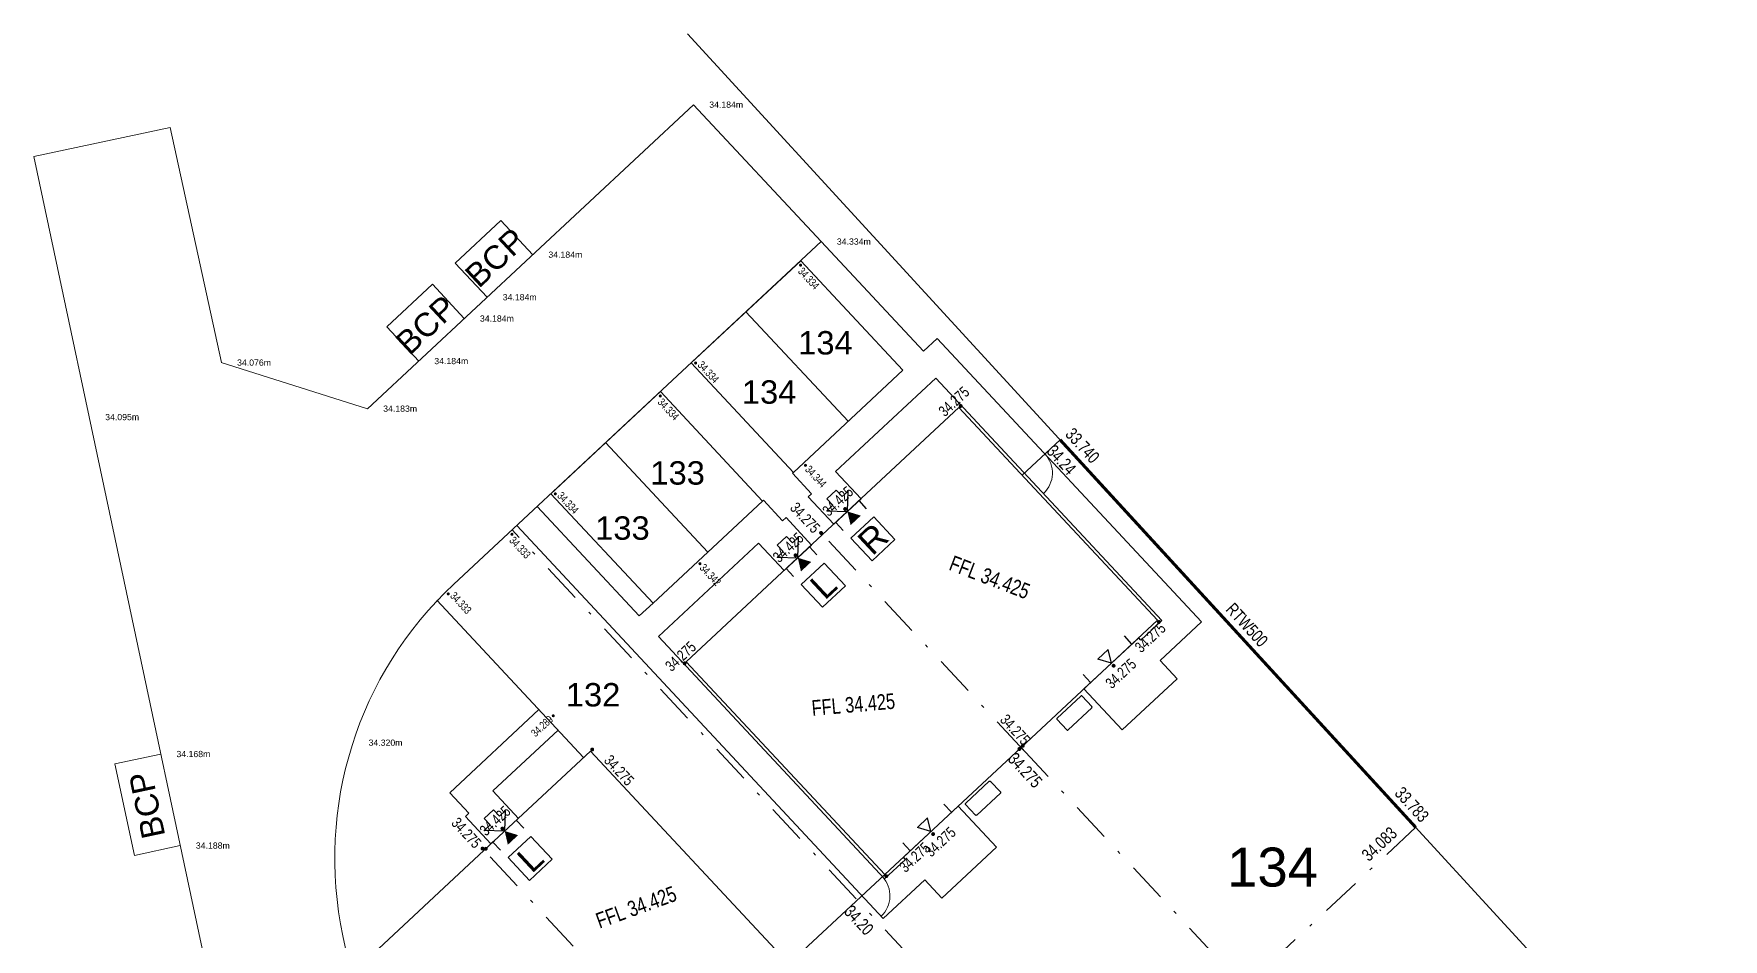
# Model space of a CAD drawing. Header units: metres. Extents: x 337936 to 338610, y 373199 to 374026.
# Drawn here: x 337935.8 to 337989.9, y 373997 to 374026 of the extents above; entities that cross this region are included whole.
import ezdxf

# ---------------------------------------------------------------- set-up
doc = ezdxf.new("R2010")
doc.units = ezdxf.units.M
doc.linetypes.add('DASHDOT', pattern=[25.4, 12.7, -6.35, 0, -6.35])
doc.linetypes.add('DASHED2', pattern=[0.375, 0.25, -0.125])
for name, color, linetype in [('A-WH_HT-Access-Main', 252, 'Continuous'), ('A-WH_HT-Services-ASHP', 252, 'Continuous'), ('A-WH_HT-Wall-Party Wall Line', 252, 'Continuous'), ('A-WH_HT-Wall-Structure', 252, 'Continuous'), ('C-Zz4050-T-SpotLevels', 7, 'Continuous'), ('DGL-Paths', 252, 'Continuous'), ('EXTERNAL_WORKS_BACK_OF_FOOTWAY_LEVELS', 7, 'Continuous'), ('HOUSE_EXTERNAL_LEVELS', 7, 'Continuous'), ('HOUSE_SLAB_LEVEL', 7, 'Continuous'), ('PLOT_BOUNDARY_ANNOTATION', 7, 'Continuous')]:
    doc.layers.add(name, color=color, linetype=linetype)
doc.layers.add('A-WH_HT-Wall-Door Openings', color=252, linetype='Continuous', plot=False)
for name, color, linetype, lineweight in [('DGL_BT Gates', 252, 'Continuous', 9), ('DGL_BT Rear Fencing', 252, 'DASHDOT', 9), ('DGL_BT-Replacement Fence', 252, 'FENCELINE2', 9), ('DGL_BT-Screen Fence', 252, 'FENCELINE2', 9), ('DGL_DRIVE', 252, 'Continuous', 9), ('DGL_Plot Parking', 252, 'Continuous', 9), ('DGL_PlotNo', 252, 'Continuous', 9)]:
    doc.layers.add(name, color=color, linetype=linetype, lineweight=lineweight)
doc.layers.add('HOUSE_DOORS', color=3, linetype='Continuous', true_color=0x00ff00)
doc.layers.add('PLOT_BOUNDARY_RETAINING_WALL', color=1, linetype='Continuous', true_color=0xff0000)
doc.styles.add('AnnotativeArial', font='arial.ttf', dxfattribs={"height": 2})
doc.styles.add('ESTROAD', font='arial.ttf', dxfattribs={"width": 0.75})
doc.styles.get("Standard").update_dxf_attribs({"font": 'arial.ttf'})
doc.styles.add('TTE', font='arial.ttf')
doc.linetypes.add('FENCELINE2', pattern='A,6.35,-2.54,[132,ltypeshp.shx,S=2.54,R=0,X=-2.54,Y=0],-2.54,25.4', length=36.83)

msp = doc.modelspace()

# ---------------------------------------------------------------- hatches: boundary and pattern name
at = {"layer": 'EXTERNAL_WORKS_BACK_OF_FOOTWAY_LEVELS'}
h = msp.add_hatch(color=256, dxfattribs=at)
edge = h.paths.add_edge_path(flags=17)
edge.add_ellipse((337960.337, 374018.595), major_axis=(0.0354, 0.0354), ratio=1, start_angle=45, end_angle=225, ccw=False)
edge.add_ellipse((337960.337, 374018.595), major_axis=(0.0354, 0.0354), ratio=1, start_angle=225, end_angle=405, ccw=False)
h = msp.add_hatch(color=256, dxfattribs=at)
edge = h.paths.add_edge_path(flags=17)
edge.add_ellipse((337956.972, 374015.458), major_axis=(0.0354, 0.0354), ratio=1, start_angle=45, end_angle=225, ccw=False)
edge.add_ellipse((337956.972, 374015.458), major_axis=(0.0354, 0.0354), ratio=1, start_angle=225, end_angle=405, ccw=False)
h = msp.add_hatch(color=256, dxfattribs=at)
edge = h.paths.add_edge_path(flags=17)
edge.add_ellipse((337955.839, 374014.401), major_axis=(0.0354, 0.0354), ratio=1, start_angle=45, end_angle=225, ccw=False)
edge.add_ellipse((337955.839, 374014.401), major_axis=(0.0354, 0.0354), ratio=1, start_angle=225, end_angle=405, ccw=False)
h = msp.add_hatch(color=256, dxfattribs=at)
edge = h.paths.add_edge_path(flags=17)
edge.add_ellipse((337960.492, 374012.177), major_axis=(0.0354, 0.0354), ratio=1, start_angle=45, end_angle=225, ccw=False)
edge.add_ellipse((337960.492, 374012.177), major_axis=(0.0354, 0.0354), ratio=1, start_angle=225, end_angle=405, ccw=False)
h = msp.add_hatch(color=256, dxfattribs=at)
edge = h.paths.add_edge_path(flags=17)
edge.add_ellipse((337952.475, 374011.264), major_axis=(0.0354, 0.0354), ratio=1, start_angle=45, end_angle=225, ccw=False)
edge.add_ellipse((337952.475, 374011.264), major_axis=(0.0354, 0.0354), ratio=1, start_angle=225, end_angle=405, ccw=False)
h = msp.add_hatch(color=256, dxfattribs=at)
edge = h.paths.add_edge_path(flags=17)
edge.add_ellipse((337951.085, 374009.968), major_axis=(0.0354, 0.0354), ratio=1, start_angle=45, end_angle=225, ccw=False)
edge.add_ellipse((337951.085, 374009.968), major_axis=(0.0354, 0.0354), ratio=1, start_angle=225, end_angle=405, ccw=False)
h = msp.add_hatch(color=256, dxfattribs=at)
edge = h.paths.add_edge_path(flags=17)
edge.add_ellipse((337957.111, 374009.024), major_axis=(0.0354, 0.0354), ratio=1, start_angle=45, end_angle=225, ccw=False)
edge.add_ellipse((337957.111, 374009.024), major_axis=(0.0354, 0.0354), ratio=1, start_angle=225, end_angle=405, ccw=False)
h = msp.add_hatch(color=256, dxfattribs=at)
edge = h.paths.add_edge_path(flags=17)
edge.add_ellipse((337949.041, 374008.055), major_axis=(0.0354, 0.0354), ratio=1, start_angle=45, end_angle=225, ccw=False)
edge.add_ellipse((337949.041, 374008.055), major_axis=(0.0354, 0.0354), ratio=1, start_angle=225, end_angle=405, ccw=False)
h = msp.add_hatch(color=256, dxfattribs=at)
edge = h.paths.add_edge_path(flags=17)
edge.add_ellipse((337952.409, 374004.15), major_axis=(0.0354, 0.0354), ratio=1, start_angle=45, end_angle=225, ccw=False)
edge.add_ellipse((337952.409, 374004.15), major_axis=(0.0354, 0.0354), ratio=1, start_angle=225, end_angle=405, ccw=False)
at = {"layer": 'HOUSE_DOORS'}
for points in [[(337961.838, 374010.698), (337962.269, 374010.566), (337961.94, 374010.259)], [(337960.248, 374009.215), (337960.678, 374009.083), (337960.349, 374008.776)], [(337950.852, 374000.454), (337951.283, 374000.322), (337950.954, 374000.015)]]:
    msp.add_hatch(color=256, dxfattribs=at).paths.add_polyline_path(points, flags=17)
at = {"layer": 'HOUSE_EXTERNAL_LEVELS'}
h = msp.add_hatch(color=256, dxfattribs=at)
edge = h.paths.add_edge_path(flags=17)
edge.add_ellipse((337965.467, 374014.081), major_axis=(0.0448, 0.0448), ratio=1, start_angle=88, end_angle=268, ccw=False)
edge.add_ellipse((337965.467, 374014.081), major_axis=(0.0448, 0.0448), ratio=1, start_angle=268, end_angle=448, ccw=False)
h = msp.add_hatch(color=256, dxfattribs=at)
edge = h.paths.add_edge_path(flags=17)
edge.add_ellipse((337961.764, 374010.777), major_axis=(-0.0448, 0.0448), ratio=1, start_angle=88, end_angle=268, ccw=False)
edge.add_ellipse((337961.764, 374010.777), major_axis=(-0.0448, 0.0448), ratio=1, start_angle=-92, end_angle=88, ccw=False)
h = msp.add_hatch(color=256, dxfattribs=at)
edge = h.paths.add_edge_path(flags=17)
edge.add_ellipse((337960.993, 374010.01), major_axis=(-0.0448, 0.0448), ratio=1, start_angle=88, end_angle=268, ccw=False)
edge.add_ellipse((337960.993, 374010.01), major_axis=(-0.0448, 0.0448), ratio=1, start_angle=-92, end_angle=88, ccw=False)
h = msp.add_hatch(color=256, dxfattribs=at)
edge = h.paths.add_edge_path(flags=17)
edge.add_ellipse((337960.993, 374010.01), major_axis=(0.0448, 0.0448), ratio=1, start_angle=268, end_angle=448, ccw=False)
edge.add_ellipse((337960.993, 374010.01), major_axis=(0.0448, 0.0448), ratio=1, start_angle=88, end_angle=268, ccw=False)
h = msp.add_hatch(color=256, dxfattribs=at)
edge = h.paths.add_edge_path(flags=17)
edge.add_ellipse((337960.174, 374009.294), major_axis=(-0.0448, 0.0448), ratio=1, start_angle=88, end_angle=268, ccw=False)
edge.add_ellipse((337960.174, 374009.294), major_axis=(-0.0448, 0.0448), ratio=1, start_angle=-92, end_angle=88, ccw=False)
h = msp.add_hatch(color=256, dxfattribs=at)
edge = h.paths.add_edge_path(flags=17)
edge.add_ellipse((337971.824, 374007.156), major_axis=(0.0448, 0.0448), ratio=1, start_angle=268, end_angle=448, ccw=False)
edge.add_ellipse((337971.824, 374007.156), major_axis=(0.0448, 0.0448), ratio=1, start_angle=88, end_angle=268, ccw=False)
h = msp.add_hatch(color=256, dxfattribs=at)
edge = h.paths.add_edge_path(flags=17)
edge.add_ellipse((337956.62, 374005.831), major_axis=(0.0448, 0.0448), ratio=1, start_angle=268, end_angle=448, ccw=False)
edge.add_ellipse((337956.62, 374005.831), major_axis=(0.0448, 0.0448), ratio=1, start_angle=88, end_angle=268, ccw=False)
h = msp.add_hatch(color=256, dxfattribs=at)
edge = h.paths.add_edge_path(flags=17)
edge.add_ellipse((337970.372, 374005.753), major_axis=(-0.0448, 0.0448), ratio=1, start_angle=-92, end_angle=88, ccw=False)
edge.add_ellipse((337970.372, 374005.753), major_axis=(-0.0448, 0.0448), ratio=1, start_angle=88, end_angle=268, ccw=False)
h = msp.add_hatch(color=256, dxfattribs=at)
edge = h.paths.add_edge_path(flags=17)
edge.add_ellipse((337967.458, 374003.185), major_axis=(-0.0448, 0.0448), ratio=1, start_angle=88, end_angle=268, ccw=False)
edge.add_ellipse((337967.458, 374003.185), major_axis=(-0.0448, 0.0448), ratio=1, start_angle=-92, end_angle=88, ccw=False)
h = msp.add_hatch(color=256, dxfattribs=at)
edge = h.paths.add_edge_path(flags=17)
edge.add_ellipse((337953.657, 374003.068), major_axis=(0.0448, 0.0448), ratio=1, start_angle=-2.0138, end_angle=177.9862, ccw=False)
edge.add_ellipse((337953.657, 374003.068), major_axis=(0.0448, 0.0448), ratio=1, start_angle=177.9862, end_angle=357.9862, ccw=False)
h = msp.add_hatch(color=256, dxfattribs=at)
edge = h.paths.add_edge_path(flags=17)
edge.add_ellipse((337967.351, 374003.085), major_axis=(-0.0448, 0.0448), ratio=1, start_angle=88, end_angle=268, ccw=False)
edge.add_ellipse((337967.351, 374003.085), major_axis=(-0.0448, 0.0448), ratio=1, start_angle=-92, end_angle=88, ccw=False)
h = msp.add_hatch(color=256, dxfattribs=at)
edge = h.paths.add_edge_path(flags=17)
edge.add_ellipse((337950.779, 374000.533), major_axis=(0.0448, 0.0448), ratio=1, start_angle=177.9862, end_angle=357.9862, ccw=False)
edge.add_ellipse((337950.779, 374000.533), major_axis=(0.0448, 0.0448), ratio=1, start_angle=-2.0138, end_angle=177.9862, ccw=False)
h = msp.add_hatch(color=256, dxfattribs=at)
edge = h.paths.add_edge_path(flags=17)
edge.add_ellipse((337950.142, 373999.892), major_axis=(-0.0448, 0.0448), ratio=1, start_angle=-2.0138, end_angle=177.9862, ccw=False)
edge.add_ellipse((337950.142, 373999.892), major_axis=(-0.0448, 0.0448), ratio=1, start_angle=177.9862, end_angle=357.9862, ccw=False)
h = msp.add_hatch(color=256, dxfattribs=at)
edge = h.paths.add_edge_path(flags=17)
edge.add_ellipse((337950.245, 373999.886), major_axis=(-0.0448, 0.0448), ratio=1, start_angle=-92, end_angle=88, ccw=False)
edge.add_ellipse((337950.245, 373999.886), major_axis=(-0.0448, 0.0448), ratio=1, start_angle=88, end_angle=268, ccw=False)
h = msp.add_hatch(color=256, dxfattribs=at)
edge = h.paths.add_edge_path(flags=17)
edge.add_ellipse((337964.585, 374000.357), major_axis=(-0.0448, 0.0448), ratio=1, start_angle=-92, end_angle=88, ccw=False)
edge.add_ellipse((337964.585, 374000.357), major_axis=(-0.0448, 0.0448), ratio=1, start_angle=88, end_angle=268, ccw=False)
h = msp.add_hatch(color=256, dxfattribs=at)
edge = h.paths.add_edge_path(flags=17)
edge.add_ellipse((337963.085, 373999.006), major_axis=(0.0448, 0.0448), ratio=1, start_angle=88, end_angle=268, ccw=False)
edge.add_ellipse((337963.085, 373999.006), major_axis=(0.0448, 0.0448), ratio=1, start_angle=268, end_angle=448, ccw=False)

# ---------------------------------------------------------------- linework, layer by layer
at = {"layer": 'A-WH_HT-Access-Main'}
for points in [[(337961.838, 374010.697), (337961.861, 374011.354), (337961.67, 374011.177), (337961.479, 374011.382), (337961.18, 374011.102), (337961.371, 374010.898), (337961.18, 374010.72), (337961.838, 374010.697)], [(337960.249, 374009.215), (337960.272, 374009.873), (337960.081, 374009.695), (337959.89, 374009.9), (337959.591, 374009.621), (337959.782, 374009.416), (337959.592, 374009.238), (337960.249, 374009.215)], [(337950.849, 374000.45), (337950.192, 374000.473), (337950.382, 374000.651), (337950.191, 374000.855), (337950.491, 374001.135), (337950.682, 374000.93), (337950.872, 374001.107), (337950.849, 374000.45)]]:
    msp.add_lwpolyline(points, dxfattribs=at)
at = {"layer": 'A-WH_HT-Services-ASHP'}
for points in [[(337969.358, 374004.779, 0.414214), (337969.316, 374004.78), (337968.559, 374004.074, 0.414214), (337968.557, 374004.032), (337968.87, 374003.697, 0.414214), (337968.912, 374003.695), (337969.669, 374004.401, 0.414214), (337969.671, 374004.444)], [(337965.628, 374001.3, -0.414214), (337965.63, 374001.343), (337966.387, 374002.049, -0.414214), (337966.429, 374002.047), (337966.741, 374001.712, -0.414214), (337966.74, 374001.67), (337965.983, 374000.964, -0.414214), (337965.941, 374000.965)]]:
    msp.add_lwpolyline(points, format="xyb", close=True, dxfattribs=at)
at = {"layer": 'A-WH_HT-Wall-Door Openings', "linetype": 'ByBlock'}
for p, q in [((337962.452, 374010.788), (337962.212, 374011.046)), ((337961.704, 374010.091), (337961.464, 374010.348)), ((337960.863, 374009.306), (337960.623, 374009.564)), ((337960.115, 374008.609), (337959.875, 374008.867)), ((337970.959, 374006.449), (337970.719, 374006.707)), ((337969.635, 374005.215), (337969.395, 374005.472)), ((337965.174, 374001.054), (337964.934, 374001.312)), ((337951.463, 374000.541), (337951.223, 374000.799)), ((337950.716, 373999.844), (337950.475, 374000.101)), ((337963.85, 373999.82), (337963.61, 374000.078))]:
    msp.add_line(p, q, dxfattribs=at)
at = {"layer": 'A-WH_HT-Wall-Party Wall Line', "linetype": 'DASHDOT', "lineweight": 15, "ltscale": 0.1}
for points in [[(337967.507, 374003.025), (337960.941, 374010.066)], [(337956.653, 373992.905), (337950.087, 373999.946)]]:
    msp.add_lwpolyline(points, dxfattribs=at)
at = {"layer": 'A-WH_HT-Wall-Structure'}
msp.add_line((337946.327, 373996.234), (337950.19, 373999.837), dxfattribs=at)
at = {"layer": 'A-WH_HT-Wall-Structure', "lineweight": -3}
for points in [[(337961.043, 374009.956), (337965.413, 374014.031), (337971.774, 374007.21), (337967.405, 374003.135)], [(337961.043, 374009.956), (337956.673, 374005.881), (337963.035, 373999.06), (337967.405, 374003.135)], [(337956.552, 373993.015), (337959.963, 373996.195), (337953.602, 374003.017), (337950.191, 373999.836)]]:
    msp.add_lwpolyline(points, dxfattribs=at)
at = {"layer": 'DGL-Paths'}
for points in [[(337960.105, 374011.952), (337960.076, 374011.926), (337960.691, 374011.267), (337960.581, 374011.165), (337961.401, 374010.288), (337962.278, 374011.106), (337961.459, 374011.985), (337964.668, 374014.977), (337971.917, 374007.204), (337971.245, 374006.577), (337971.176, 374006.65), (337969.421, 374005.013), (337970.649, 374003.697), (337972.404, 374005.334), (337971.858, 374005.919), (337973.189, 374007.159), (337964.712, 374016.249), (337964.273, 374015.84), (337961, 374019.35)], [(337959.117, 374011.032), (337959.146, 374011.058), (337959.76, 374010.399), (337959.87, 374010.501), (337960.688, 374009.623), (337959.81, 374008.805), (337958.991, 374009.683), (337955.782, 374006.691), (337963.031, 373998.917), (337963.703, 373999.544), (337963.635, 373999.617), (337965.39, 374001.254), (337966.618, 373999.938), (337964.862, 373998.301), (337964.317, 373998.886), (337962.986, 373997.645), (337951.237, 374010.245)], [(337951.895, 374010.858), (337955.168, 374007.349), (337955.607, 374007.758)], [(337950.522, 374000.145), (337950.413, 374000.042), (337949.594, 374000.92), (337949.704, 374001.022), (337949.09, 374001.68), (337951.95, 374004.348)], [(337951.29, 374000.861), (337950.472, 374001.738), (337952.564, 374003.69)]]:
    msp.add_lwpolyline(points, dxfattribs=at)
at = {"layer": 'DGL_BT Gates'}
for centre in [(337967.509, 374011.93), (337962.303, 373998.378)]:
    msp.add_arc(centre, 0.9, 313, 43, dxfattribs=at)
at = {"layer": 'DGL_BT Rear Fencing', "ltscale": 0.1}
for p, q in [((337969.318, 373990.562), (337951.09, 374010.109)), ((337967.405, 374003.135), (337974.567, 373995.455)), ((337980.054, 374000.573), (337959.923, 373981.801))]:
    msp.add_line(p, q, dxfattribs=at)
at = {"layer": 'DGL_BT-Replacement Fence', "ltscale": 0.05}
msp.add_lwpolyline([(337956.714, 374026.013), (337991.467, 373988.133)], dxfattribs=at)
at = {"layer": 'DGL_BT-Screen Fence', "ltscale": 0.03}
for p, q in [((337967.436, 374011.862), (337968.654, 374012.998)), ((337963.035, 373999.06), (337959.963, 373996.195))]:
    msp.add_line(p, q, dxfattribs=at)
at = {"layer": 'DGL_DRIVE'}
for p, q in [((337956.908, 374023.738), (337946.457, 374013.993)), ((337961, 374019.35), (337956.908, 374023.738)), ((337941.773, 374015.47), (337940.128, 374023.004)), ((337944.538, 373980.763), (337935.758, 374022.079)), ((337949.221, 374008.366), (337961, 374019.35)), ((337961.86, 374013.589), (337958.586, 374017.1)), ((337946.457, 374013.993), (337941.761, 374015.474)), ((337957.362, 374009.395), (337954.089, 374012.905)), ((337953.383, 374002.812), (337948.677, 374007.859))]:
    msp.add_line(p, q, dxfattribs=at)
at = {"layer": 'DGL_DRIVE', "flags": 128}
for points in [[(337935.758, 374022.079), (337940.128, 374023.004)], [(337951.752, 374018.93), (337950.729, 374020.027), (337949.266, 374018.663), (337950.289, 374017.566)], [(337949.558, 374016.884), (337948.535, 374017.981), (337947.072, 374016.617), (337948.095, 374015.52)], [(337953.862, 373980.526), (337947.809, 373987.017), (337945.667, 373997.095)]]:
    msp.add_lwpolyline(points, dxfattribs=at)
at = {"layer": 'DGL_DRIVE'}
for points in [[(337956.831, 374015.463), (337960.105, 374011.952), (337963.615, 374015.226), (337960.342, 374018.737)], [(337955.844, 374014.542), (337959.117, 374011.032), (337955.607, 374007.758), (337952.333, 374011.269)]]:
    msp.add_lwpolyline(points, close=True, dxfattribs=at)
for points in [[(337939.828, 374002.922), (337938.361, 374002.61)], [(337938.361, 374002.61), (337938.985, 373999.675)], [(337940.452, 373999.987), (337938.985, 373999.675)]]:
    msp.add_lwpolyline(points, dxfattribs=at)
msp.add_arc((337957.405, 373999.59), 12, 133, 192, dxfattribs=at)
at = {"layer": 'HOUSE_DOORS'}
for p, q in [((337970.197, 374006.271), (337969.867, 374005.964)), ((337970.298, 374005.833), (337969.867, 374005.964)), ((337970.298, 374005.833), (337970.197, 374006.271)), ((337964.41, 374000.875), (337964.081, 374000.568)), ((337964.511, 374000.437), (337964.081, 374000.568)), ((337964.511, 374000.437), (337964.41, 374000.875))]:
    msp.add_line(p, q, dxfattribs=at)
at = {"layer": 'HOUSE_EXTERNAL_LEVELS', "color": 0, "flags": 128}
for points in [[(337961.95, 374009.845), (337962.681, 374010.527), (337963.363, 374009.795), (337962.632, 374009.113), (337961.95, 374009.845)], [(337960.36, 374008.362), (337961.091, 374009.044), (337961.773, 374008.312), (337961.042, 374007.63), (337960.36, 374008.362)], [(337950.964, 373999.601), (337951.695, 374000.283), (337952.377, 373999.551), (337951.646, 373998.869), (337950.964, 373999.601)]]:
    msp.add_lwpolyline(points, dxfattribs=at)
at = {"layer": 'PLOT_BOUNDARY_RETAINING_WALL', "color": 210, "linetype": 'DASHED2', "ltscale": 2, "const_width": 0.1}
msp.add_lwpolyline([(337968.654, 374012.998), (337980.054, 374000.573)], dxfattribs=at)

# ---------------------------------------------------------------- texts
at = {"layer": 'C-Zz4050-T-SpotLevels', "color": 7, "linetype": 'Continuous', "lineweight": -3, "char_height": 0.2, "attachment_point": 4, "style": 'TTE'}
for s, insert in [('34.184m', (337957.409, 374023.738, 34.184)), ('34.334m', (337961.501, 374019.35, 34.334)), ('34.184m', (337952.253, 374018.93, 34.184)), ('34.184m', (337950.79, 374017.566, 34.184)), ('34.184m', (337950.059, 374016.884, 34.184)), ('34.076m', (337942.274, 374015.47, 34.076)), ('34.184m', (337948.596, 374015.52, 34.184)), ('34.183m', (337946.958, 374013.993, 34.183)), ('34.095m', (337938.047, 374013.724, 34.095)), ('34.320m', (337946.489, 374003.285, 34.32)), ('34.168m', (337940.33, 374002.922, 34.168)), ('34.188m', (337940.954, 373999.987, 34.188))]:
    msp.add_mtext(s, dxfattribs=dict(at, insert=insert))
at = {"layer": 'DGL_Plot Parking', "char_height": 0.75, "attachment_point": 5, "style": 'AnnotativeArial'}
for insert, rotation in [((337950.557, 374018.833), 43), ((337948.333, 374016.675), 43), ((337939.392, 374001.283), 102)]:
    msp.add_mtext('BCP', dxfattribs=dict(at, insert=insert, rotation=rotation))
for s, insert in [('134', (337961.135, 374016.101)), ('134', (337959.329, 374014.523)), ('133', (337956.395, 374011.929)), ('133', (337954.626, 374010.162)), ('132', (337953.685, 374004.818))]:
    msp.add_mtext(s, dxfattribs=dict(at, insert=insert))
at = {"layer": 'DGL_PlotNo', "insert": (337975.466, 373999.29), "char_height": 1.25, "width": 2.66537, "attachment_point": 5, "style": 'AnnotativeArial'}
msp.add_mtext('134', dxfattribs=at)
at = {"layer": 'EXTERNAL_WORKS_BACK_OF_FOOTWAY_LEVELS', "linetype": 'Continuous', "style": 'ESTROAD', "width": 0.75}
for s, rotation, p in [('34.334', 313, (337960.234, 374018.378)), ('34.334', 313, (337957.016, 374015.377)), ('34.334', 313, (337955.736, 374014.184)), ('34.344', 313, (337960.462, 374012.028)), ('34.334', 313, (337952.518, 374011.183)), ('34.333', 313, (337950.982, 374009.751)), ('34.342', 313, (337957.082, 374008.875)), ('34.333', 313, (337949.084, 374007.974)), ('34.289', 42.8868, (337951.841, 374003.454))]:
    msp.add_text(s, height=0.25, rotation=rotation, dxfattribs=at).set_placement(p)
at = {"layer": 'HOUSE_DOORS', "color": 100, "linetype": 'Continuous', "style": 'ESTROAD', "width": 0.75}
for s, rotation, p in [('34.425', 43, (337961.239, 374010.518)), ('34.425', 43, (337959.648, 374009.035)), ('34.275', 43, (337970.312, 374004.995)), ('34.425', 42.9862, (337950.253, 374000.274)), ('34.275', 43, (337964.526, 373999.599))]:
    msp.add_text(s, height=0.35, rotation=rotation, dxfattribs=at).set_placement(p)
at = {"layer": 'HOUSE_EXTERNAL_LEVELS', "color": 0, "linetype": 'Continuous', "style": 'ESTROAD', "width": 0.75}
for rotation, p in [(43, (337964.961, 374013.716)), (313, (337959.974, 374010.791)), (43, (337971.253, 374006.146)), (43, (337956.199, 374005.545)), (313, (337966.706, 374003.997)), (312.9862, (337954.011, 374002.694)), (313, (337949.117, 374000.688)), (43, (337963.7, 373999.102))]:
    msp.add_text('34.275', height=0.35, rotation=rotation, dxfattribs=at).set_placement(p)
at = {"layer": 'HOUSE_EXTERNAL_LEVELS', "color": 0, "char_height": 0.8, "width": 0.8, "attachment_point": 5, "line_spacing_factor": 0.888}
for s, insert, rotation in [('\\W1.00;R', (337962.657, 374009.82), 43), ('\\W1.00;L', (337961.066, 374008.337), 43), ('\\W1.00;L', (337951.671, 373999.576), 42.9862)]:
    msp.add_mtext(s, dxfattribs=dict(at, insert=insert, rotation=rotation))
at = {"layer": 'HOUSE_SLAB_LEVEL', "color": 1, "linetype": 'Continuous', "true_color": 0xff0000, "style": 'ESTROAD', "width": 0.75}
for rotation, p in [(339, (337965.06, 374008.837)), (5, (337960.715, 374004.145)), (19.9862, (337953.893, 373997.323))]:
    msp.add_text('FFL 34.425', height=0.5, rotation=rotation, dxfattribs=at).set_placement(p)
at = {"layer": 'PLOT_BOUNDARY_ANNOTATION', "linetype": 'Continuous', "style": 'ESTROAD', "width": 0.75}
for s, rotation, p in [('33.740', 312.5356, (337968.795, 374013.151)), ('34.24', 312.5356, (337968.199, 374012.604)), ('RTW500', 312.5356, (337973.943, 374007.539)), ('34.275', 313.0054, (337966.953, 374002.737)), ('33.783', 312.5356, (337979.353, 374001.644)), ('34.083', 43, (337978.554, 373999.457)), ('34.20', 313, (337961.705, 373997.844))]:
    msp.add_text(s, height=0.4, rotation=rotation, dxfattribs=at).set_placement(p)

doc.saveas('drawing.dxf')
